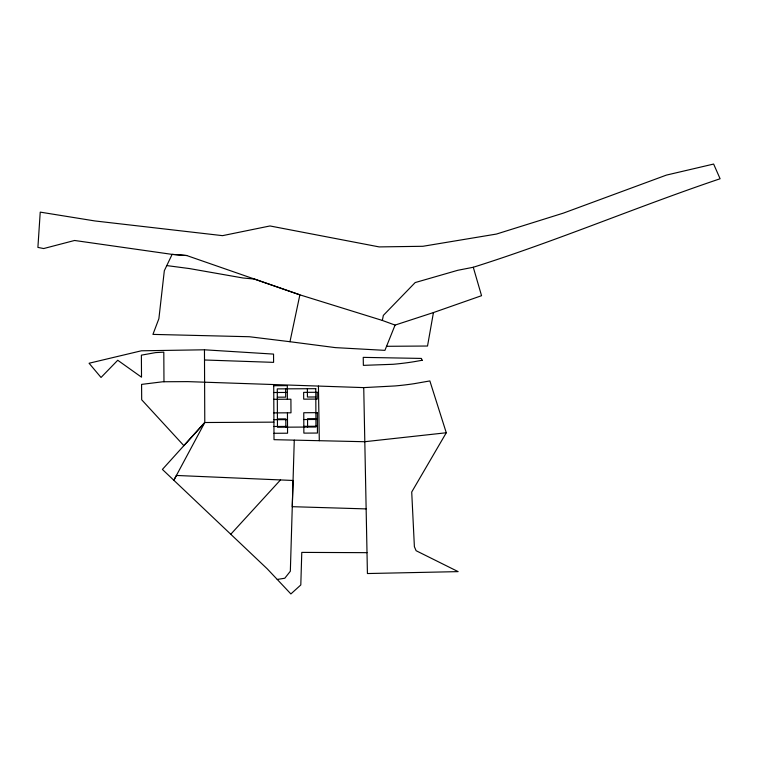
<?xml version="1.0" encoding="UTF-8"?>
<svg xmlns="http://www.w3.org/2000/svg" width="758" height="758" viewBox="0 0 758 758"><rect width="100%" height="100%" fill="white"/><g stroke="black" fill="none" stroke-linecap="round" stroke-linejoin="round"><path stroke-width="1.14" d="M294.275 440.142L292.266 506.685L366.057 508.902M433.443 312.561L395.07 325.087L382.345 320.445L383.349 315.385L415.176 282.563L457.766 270.293L473.276 267.261L481.548 295.696L433.443 312.561L427.521 346.027L386.542 346.302M186.695 255.541L172.123 254.375L164.325 270.72L158.886 318.682L152.936 334.392L249.354 336.732L289.973 341.716L299.874 294.843L186.686 255.522L172.123 254.385L74.568 240.476L43.67 248.548L37.9 247.402L40.231 212.126L94.892 220.948L222.539 235.653L269.981 225.96L379.18 246.909L422.926 246.284L496.443 234.061L563.431 213.102L666.396 175.107L713.629 164.05L720.1 178.755C637.241 206.669 556.694 241.016 473.276 267.261M395.07 325.087L384.922 350.357L335.358 347.619L289.973 341.716M273.913 422.14L204.783 422.519L173.838 480.24L176.415 475.456L293.062 480.477L290.342 571.229L284.79 578.24L277.239 579.434L267.214 568.813L162.401 469.42L204.783 422.519L204.461 349.798L141.386 350.793L89.074 363.243L101.032 377.465L117.746 360.258L141.519 377.19L141.386 355.151L155.627 352.603L163.804 352.138L163.974 381.757M446.282 432.761L411.717 492.018L414.389 546.698L416.114 550.715L458.135 571.627L367.422 573.541L363.736 387.613L395.089 385.945A313.007 313.007 0 0 0 414.2 383.681L429.862 380.933L446.282 432.761L364.636 441.724L274.008 439.678L273.714 384.562M204.783 422.519L183.872 445.657L141.689 399.779L141.575 384.391L162.913 381.757L187.861 381.625L363.736 387.613M230.849 534.163L280.488 479.937M273.714 385.718L287.301 385.651L287.377 399.239M273.752 392.511L287.339 392.445M277.314 397.183L285.69 397.145L285.643 388.845M315.802 396.974L307.426 397.021L307.388 388.731M273.79 399.305L290.911 399.22L290.987 412.807L273.865 412.902M277.428 418.928L285.804 418.88L285.851 427.171M315.925 418.719L307.549 418.767L307.587 427.057M273.894 419.695L287.49 419.619M303.787 419.534L317.375 419.458M273.932 426.489L287.519 426.413M303.825 426.328L317.413 426.252M273.97 433.282L287.557 433.206L287.453 412.826M366.976 552.667L301.779 552.393L300.803 584.958L290.882 593.95L277.239 579.434M204.508 359.993L273.591 362.362L273.543 354.1L204.461 349.798M166.769 265.584L189.434 268.569L243.024 277.996L254.385 279.058L299.874 294.843L382.345 320.445M318.436 386.059L319.298 440.701M422.159 360.277L414.531 361.623A293.469 293.469 0 0 1 393.194 364.285L363.366 365.365L363.234 357.369L421.382 358.43L422.159 360.277M315.764 388.683L277.267 388.892L277.475 427.218L315.963 427.01L315.764 388.683M317.232 392.284L303.645 392.36L303.683 399.153L317.27 399.078L317.232 392.284M317.346 412.665L303.759 412.74L303.863 433.121L317.45 433.045L317.346 412.665"/></g></svg>
